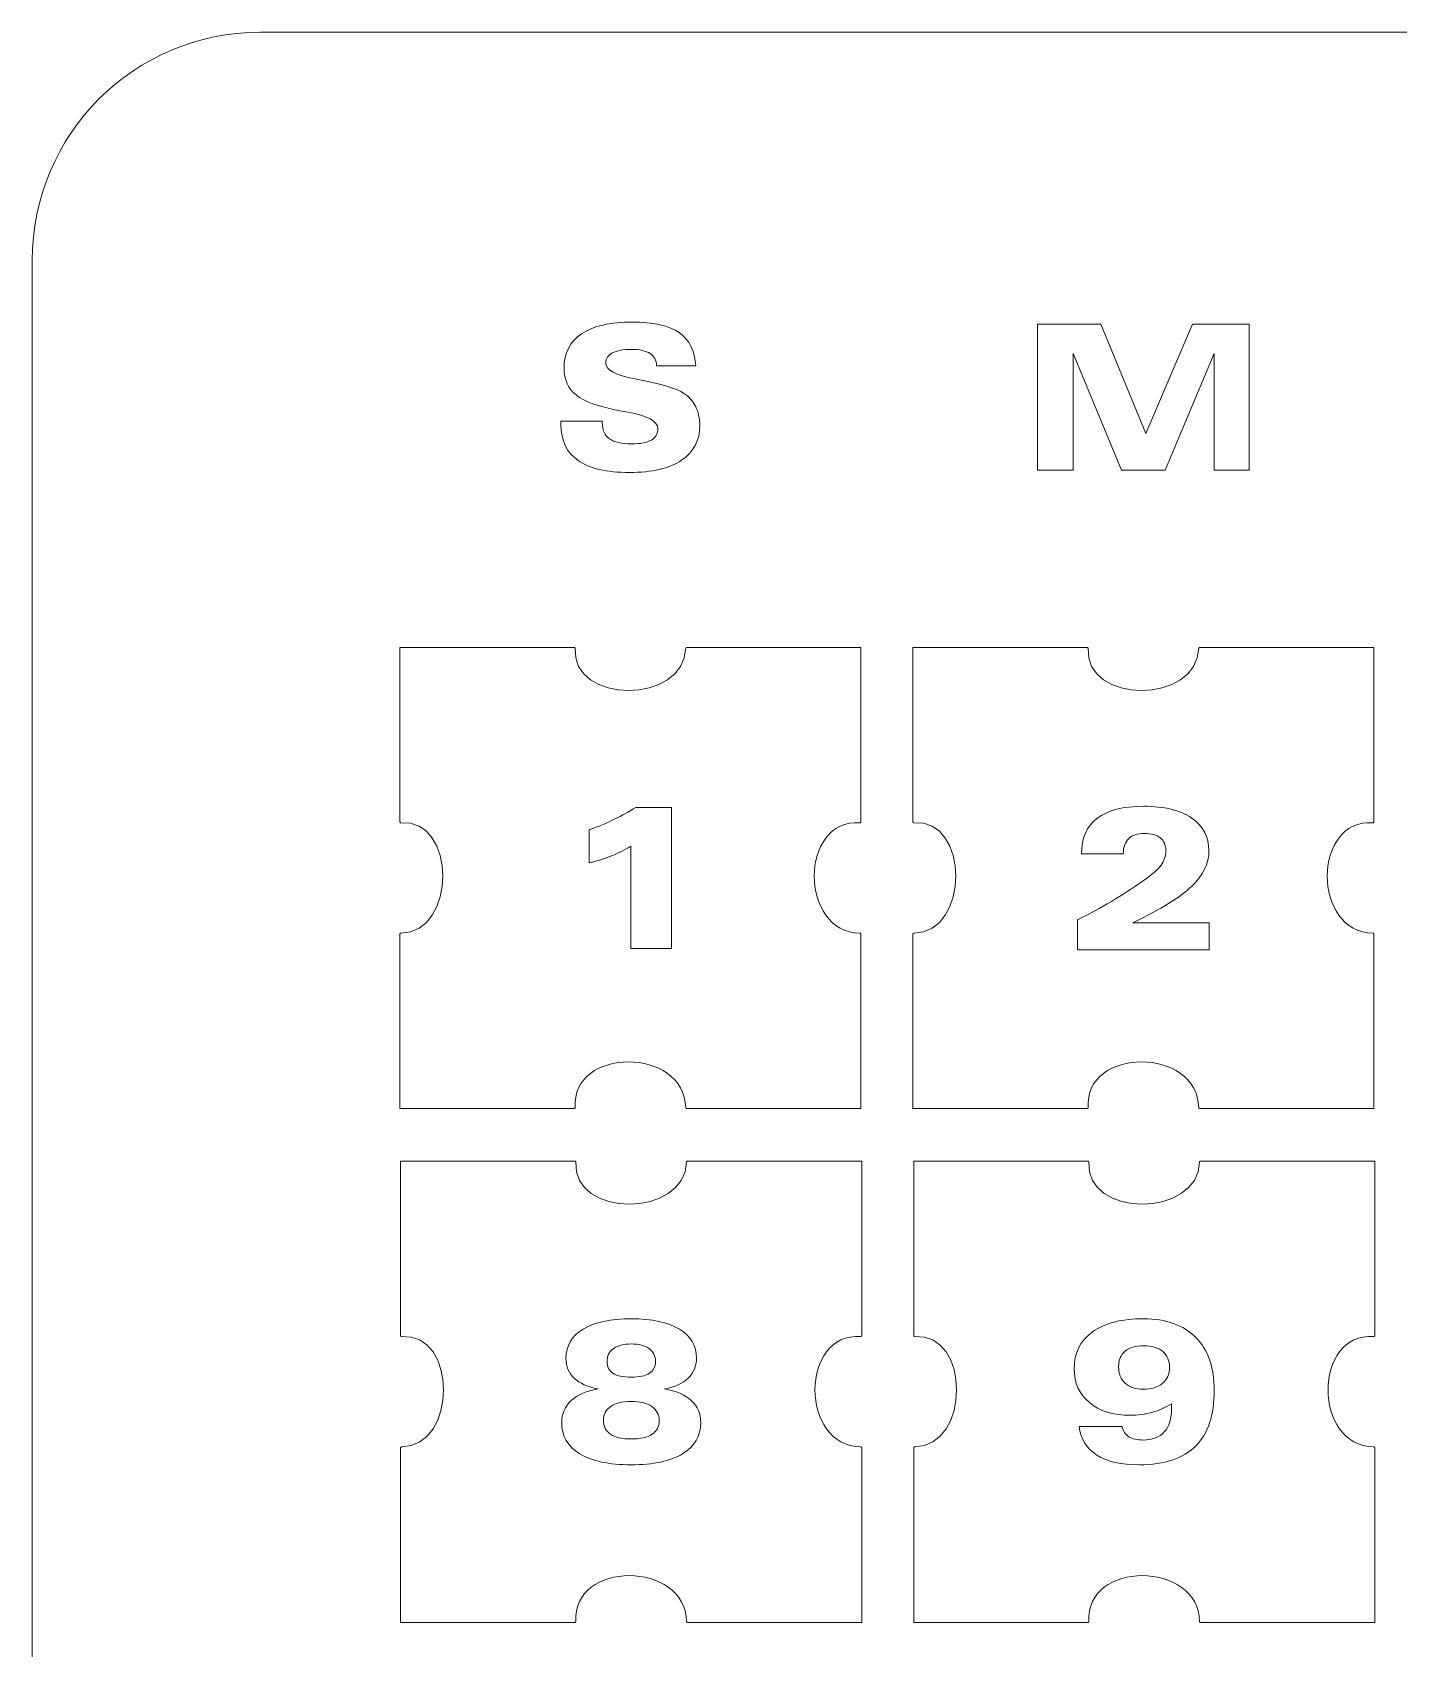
# Model space of a CAD drawing. Header units: millimetres. Extents: x -75 to 52, y -1 to 101.
# Drawn here: x -75.13 to -34.57, y 52.74 to 100.72 of the extents above; entities that cross this region are included whole.
import ezdxf

# ---------------------------------------------------------------- set-up
doc = ezdxf.new("R2010")
doc.units = ezdxf.units.MM
doc.header["$MEASUREMENT"] = 0
doc.layers.add('layer 1', color=7, linetype='Continuous')

msp = doc.modelspace()

# ---------------------------------------------------------------- linework, layer by layer
at = {"layer": 'layer 1', "lineweight": 9}
msp.add_open_spline([(-68.3644, 100.7179), (-68.3644, 100.7179), (45.0275, 100.7179), (45.0275, 100.7179), (45.0275, 100.7179), (48.7786, 100.7179), (51.798, 97.6985), (51.798, 93.9474), (51.798, 93.9474), (51.798, 93.9474), (51.798, 5.9417), (51.798, 5.9417), (51.798, 5.9417), (51.798, 2.1909), (48.7786, -0.8285), (45.0275, -0.8285), (45.0275, -0.8285), (45.0275, -0.8285), (-68.3644, -0.8285), (-68.3644, -0.8285), (-68.3644, -0.8285), (-72.1152, -0.8285), (-75.1346, 2.1909), (-75.1346, 5.9417), (-75.1346, 5.9417), (-75.1346, 5.9417), (-75.1346, 93.9474), (-75.1346, 93.9474), (-75.1346, 93.9474), (-75.1346, 97.6985), (-72.1152, 100.7179), (-68.3644, 100.7179)], degree=3, knots=[0, 0, 0, 0, 0.1111111, 0.1111111, 0.1111111, 0.1111111, 0.2222222, 0.2222222, 0.2222222, 0.2222222, 0.3333333, 0.3333333, 0.3333333, 0.3333333, 0.4444444, 0.4444444, 0.4444444, 0.4444444, 0.5555556, 0.5555556, 0.5555556, 0.5555556, 0.6666667, 0.6666667, 0.6666667, 0.6666667, 0.7777778, 0.7777778, 0.7777778, 0.7777778, 1, 1, 1, 1], dxfattribs=at)
at = {"layer": 'layer 1', "color": 5, "lineweight": 9}
for points, knots in [([(-59.4388, 89.1711), (-59.4388, 89.1711), (-58.2108, 89.1711), (-58.2108, 89.1711), (-58.2108, 89.1711), (-58.2108, 89.1711), (-58.2108, 89.127), (-58.2108, 89.127), (-58.2108, 89.127), (-58.2108, 88.9136), (-58.1406, 88.7552), (-57.9988, 88.6543), (-57.9988, 88.6543), (-57.858, 88.5509), (-57.6404, 88.5001), (-57.344, 88.5015), (-57.344, 88.5015), (-57.0823, 88.5001), (-56.8854, 88.5386), (-56.7556, 88.6144), (-56.7556, 88.6144), (-56.6261, 88.6889), (-56.5616, 88.8018), (-56.5616, 88.9534), (-56.5616, 88.9534), (-56.5616, 89.1725), (-56.8618, 89.3352), (-57.4611, 89.4442), (-57.4611, 89.4442), (-57.5839, 89.4646), (-57.6763, 89.4826), (-57.7395, 89.495), (-57.7395, 89.495), (-58.3321, 89.6078), (-58.7484, 89.7595), (-58.988, 89.9525), (-58.988, 89.9525), (-59.2279, 90.1427), (-59.3478, 90.4101), (-59.3478, 90.7519), (-59.3478, 90.7519), (-59.3478, 91.1943), (-59.1742, 91.5319), (-58.8267, 91.7676), (-58.8267, 91.7676), (-58.4796, 92.0004), (-57.978, 92.1175), (-57.3193, 92.1189), (-57.3193, 92.1189), (-56.6938, 92.1175), (-56.2292, 92.0127), (-55.9276, 91.8032), (-55.9276, 91.8032), (-55.6256, 91.5922), (-55.4616, 91.2631), (-55.4369, 90.8136), (-55.4369, 90.8136), (-55.4369, 90.8136), (-56.6028, 90.8136), (-56.6028, 90.8136), (-56.6028, 90.8136), (-56.6028, 90.8136), (-56.6028, 90.8249), (-56.6028, 90.8249), (-56.6028, 90.8249), (-56.6028, 90.9819), (-56.666, 91.1019), (-56.793, 91.1844), (-56.793, 91.1844), (-56.9196, 91.2645), (-57.107, 91.3058), (-57.3553, 91.3072), (-57.3553, 91.3072), (-57.5963, 91.3058), (-57.7822, 91.2698), (-57.912, 91.201), (-57.912, 91.201), (-58.0429, 91.1294), (-58.1074, 91.0302), (-58.1074, 90.9018), (-58.1074, 90.9018), (-58.1074, 90.6955), (-57.8182, 90.5381), (-57.2382, 90.4319), (-57.2382, 90.4319), (-57.1373, 90.4101), (-57.0576, 90.3949), (-56.9997, 90.3854), (-56.9997, 90.3854), (-56.9884, 90.3825), (-56.9722, 90.3797), (-56.95, 90.3755), (-56.95, 90.3755), (-56.3121, 90.2517), (-55.8902, 90.1), (-55.6835, 89.9236), (-55.6835, 89.9236), (-55.565, 89.8188), (-55.4743, 89.6922), (-55.4108, 89.5433), (-55.4108, 89.5433), (-55.3487, 89.3916), (-55.317, 89.2276), (-55.3155, 89.0512), (-55.3155, 89.0512), (-55.317, 88.6007), (-55.4976, 88.256), (-55.8585, 88.0151), (-55.8585, 88.0151), (-56.2197, 87.7738), (-56.7365, 87.6538), (-57.4075, 87.6528), (-57.4075, 87.6528), (-58.087, 87.6538), (-58.5953, 87.7709), (-58.9315, 88.008), (-58.9315, 88.008), (-59.2705, 88.2437), (-59.4388, 88.6007), (-59.4388, 89.0801), (-59.4388, 89.0801), (-59.4388, 89.0801), (-59.4388, 89.1711), (-59.4388, 89.1711)], [0, 0, 0, 0, 0.03125, 0.03125, 0.03125, 0.03125, 0.0625, 0.0625, 0.0625, 0.0625, 0.09375, 0.09375, 0.09375, 0.09375, 0.125, 0.125, 0.125, 0.125, 0.15625, 0.15625, 0.15625, 0.15625, 0.1875, 0.1875, 0.1875, 0.1875, 0.21875, 0.21875, 0.21875, 0.21875, 0.25, 0.25, 0.25, 0.25, 0.28125, 0.28125, 0.28125, 0.28125, 0.3125, 0.3125, 0.3125, 0.3125, 0.34375, 0.34375, 0.34375, 0.34375, 0.375, 0.375, 0.375, 0.375, 0.40625, 0.40625, 0.40625, 0.40625, 0.4375, 0.4375, 0.4375, 0.4375, 0.46875, 0.46875, 0.46875, 0.46875, 0.5, 0.5, 0.5, 0.5, 0.53125, 0.53125, 0.53125, 0.53125, 0.5625, 0.5625, 0.5625, 0.5625, 0.59375, 0.59375, 0.59375, 0.59375, 0.625, 0.625, 0.625, 0.625, 0.65625, 0.65625, 0.65625, 0.65625, 0.6875, 0.6875, 0.6875, 0.6875, 0.71875, 0.71875, 0.71875, 0.71875, 0.75, 0.75, 0.75, 0.75, 0.78125, 0.78125, 0.78125, 0.78125, 0.8125, 0.8125, 0.8125, 0.8125, 0.84375, 0.84375, 0.84375, 0.84375, 0.875, 0.875, 0.875, 0.875, 0.90625, 0.90625, 0.90625, 0.90625, 0.9375, 0.9375, 0.9375, 0.9375, 1, 1, 1, 1]), ([(-45.2864, 87.7187), (-45.2864, 87.7187), (-45.2864, 92.0526), (-45.2864, 92.0526), (-45.2864, 92.0526), (-45.2864, 92.0526), (-43.4079, 92.0526), (-43.4079, 92.0526), (-43.4079, 92.0526), (-43.4079, 92.0526), (-42.074, 88.8088), (-42.074, 88.8088), (-42.074, 88.8088), (-42.074, 88.8088), (-40.6904, 92.0526), (-40.6904, 92.0526), (-40.6904, 92.0526), (-40.6904, 92.0526), (-39.0038, 92.0526), (-39.0038, 92.0526), (-39.0038, 92.0526), (-39.0038, 92.0526), (-39.0038, 87.7187), (-39.0038, 87.7187), (-39.0038, 87.7187), (-39.0038, 87.7187), (-40.0441, 87.7187), (-40.0441, 87.7187), (-40.0441, 87.7187), (-40.0441, 87.7187), (-40.0441, 91.1858), (-40.0441, 91.1858), (-40.0441, 91.1858), (-40.0441, 91.1858), (-41.4955, 87.7187), (-41.4955, 87.7187), (-41.4955, 87.7187), (-41.4955, 87.7187), (-42.7933, 87.7187), (-42.7933, 87.7187), (-42.7933, 87.7187), (-42.7933, 87.7187), (-44.2281, 91.1858), (-44.2281, 91.1858), (-44.2281, 91.1858), (-44.2281, 91.1858), (-44.2281, 87.7187), (-44.2281, 87.7187), (-44.2281, 87.7187), (-44.2281, 87.7187), (-45.2864, 87.7187), (-45.2864, 87.7187)], [0, 0, 0, 0, 0.0714286, 0.0714286, 0.0714286, 0.0714286, 0.1428571, 0.1428571, 0.1428571, 0.1428571, 0.2142857, 0.2142857, 0.2142857, 0.2142857, 0.2857143, 0.2857143, 0.2857143, 0.2857143, 0.3571429, 0.3571429, 0.3571429, 0.3571429, 0.4285714, 0.4285714, 0.4285714, 0.4285714, 0.5, 0.5, 0.5, 0.5, 0.5714286, 0.5714286, 0.5714286, 0.5714286, 0.6428571, 0.6428571, 0.6428571, 0.6428571, 0.7142857, 0.7142857, 0.7142857, 0.7142857, 0.7857143, 0.7857143, 0.7857143, 0.7857143, 0.8571429, 0.8571429, 0.8571429, 0.8571429, 1, 1, 1, 1]), ([(-40.1888, 73.4834), (-40.1888, 73.4834), (-44.0997, 73.4834), (-44.0997, 73.4834), (-44.0997, 73.4834), (-44.0997, 73.4834), (-44.0997, 74.3738), (-44.0997, 74.3738), (-44.0997, 74.3738), (-43.7525, 74.5488), (-43.4178, 74.7309), (-43.0967, 74.921), (-43.0967, 74.921), (-42.7768, 75.1083), (-42.4723, 75.3055), (-42.1816, 75.5108), (-42.1816, 75.5108), (-41.9005, 75.7049), (-41.7131, 75.8661), (-41.6193, 75.9931), (-41.6193, 75.9931), (-41.5283, 76.1197), (-41.4814, 76.2616), (-41.4814, 76.4189), (-41.4814, 76.4189), (-41.4814, 76.5911), (-41.5368, 76.7205), (-41.644, 76.8073), (-41.644, 76.8073), (-41.753, 76.8941), (-41.9114, 76.9371), (-42.1195, 76.9382), (-42.1195, 76.9382), (-42.3249, 76.9371), (-42.478, 76.8874), (-42.5813, 76.7868), (-42.5813, 76.7868), (-42.6861, 76.6863), (-42.7411, 76.536), (-42.745, 76.336), (-42.745, 76.336), (-42.745, 76.336), (-43.9854, 76.336), (-43.9854, 76.336), (-43.9854, 76.336), (-43.9868, 76.7992), (-43.8312, 77.1491), (-43.5169, 77.3876), (-43.5169, 77.3876), (-43.2054, 77.6247), (-42.745, 77.7432), (-42.1375, 77.7446), (-42.1375, 77.7446), (-41.5283, 77.7432), (-41.0531, 77.6275), (-40.7113, 77.3943), (-40.7113, 77.3943), (-40.3708, 77.1601), (-40.2001, 76.8362), (-40.2001, 76.4242), (-40.2001, 76.4242), (-40.2001, 76.0453), (-40.3694, 75.6939), (-40.707, 75.3715), (-40.707, 75.3715), (-41.046, 75.0462), (-41.6288, 74.6853), (-42.4571, 74.2885), (-42.4571, 74.2885), (-42.4571, 74.2885), (-40.1888, 74.2885), (-40.1888, 74.2885), (-40.1888, 74.2885), (-40.1888, 74.2885), (-40.1888, 73.4834), (-40.1888, 73.4834)], [0, 0, 0, 0, 0.05, 0.05, 0.05, 0.05, 0.1, 0.1, 0.1, 0.1, 0.15, 0.15, 0.15, 0.15, 0.2, 0.2, 0.2, 0.2, 0.25, 0.25, 0.25, 0.25, 0.3, 0.3, 0.3, 0.3, 0.35, 0.35, 0.35, 0.35, 0.4, 0.4, 0.4, 0.4, 0.45, 0.45, 0.45, 0.45, 0.5, 0.5, 0.5, 0.5, 0.55, 0.55, 0.55, 0.55, 0.6, 0.6, 0.6, 0.6, 0.65, 0.65, 0.65, 0.65, 0.7, 0.7, 0.7, 0.7, 0.75, 0.75, 0.75, 0.75, 0.8, 0.8, 0.8, 0.8, 0.85, 0.85, 0.85, 0.85, 0.9, 0.9, 0.9, 0.9, 1, 1, 1, 1]), ([(-56.1576, 73.518), (-56.1576, 73.518), (-57.362, 73.518), (-57.362, 73.518), (-57.362, 73.518), (-57.362, 73.518), (-57.362, 76.5621), (-57.362, 76.5621), (-57.362, 76.5621), (-57.5218, 76.4588), (-57.7039, 76.3663), (-57.9063, 76.2838), (-57.9063, 76.2838), (-58.1103, 76.2012), (-58.3406, 76.1268), (-58.5967, 76.0619), (-58.5967, 76.0619), (-58.5967, 76.0619), (-58.5967, 77.0444), (-58.5967, 77.0444), (-58.5967, 77.0444), (-58.3279, 77.1435), (-58.0799, 77.2483), (-57.8513, 77.3587), (-57.8513, 77.3587), (-57.6252, 77.4688), (-57.4146, 77.5859), (-57.2188, 77.7115), (-57.2188, 77.7115), (-57.2188, 77.7115), (-56.1576, 77.7115), (-56.1576, 77.7115), (-56.1576, 77.7115), (-56.1576, 77.7115), (-56.1576, 73.518), (-56.1576, 73.518)], [0, 0, 0, 0, 0.1, 0.1, 0.1, 0.1, 0.2, 0.2, 0.2, 0.2, 0.3, 0.3, 0.3, 0.3, 0.4, 0.4, 0.4, 0.4, 0.5, 0.5, 0.5, 0.5, 0.6, 0.6, 0.6, 0.6, 0.7, 0.7, 0.7, 0.7, 0.8, 0.8, 0.8, 0.8, 1, 1, 1, 1]), ([(-58.3364, 60.4472), (-58.6479, 60.5065), (-58.8846, 60.6141), (-59.0472, 60.7697), (-59.0472, 60.7697), (-59.2099, 60.9242), (-59.2914, 61.121), (-59.2914, 61.3581), (-59.2914, 61.3581), (-59.2914, 61.7261), (-59.1217, 62.0129), (-58.7802, 62.221), (-58.7802, 62.221), (-58.4412, 62.4263), (-57.9628, 62.5297), (-57.3483, 62.5311), (-57.3483, 62.5311), (-56.7379, 62.5297), (-56.2638, 62.4277), (-55.9234, 62.2224), (-55.9234, 62.2224), (-55.5858, 62.0157), (-55.4161, 61.7275), (-55.415, 61.3581), (-55.415, 61.3581), (-55.4161, 61.121), (-55.4976, 60.9242), (-55.6588, 60.7697), (-55.6588, 60.7697), (-55.8228, 60.6141), (-56.0585, 60.5065), (-56.3672, 60.4472), (-56.3672, 60.4472), (-56.0253, 60.3922), (-55.7593, 60.2793), (-55.5706, 60.1057), (-55.5706, 60.1057), (-55.3833, 59.9318), (-55.2894, 59.7128), (-55.288, 59.4482), (-55.288, 59.4482), (-55.2894, 59.0485), (-55.4687, 58.7398), (-55.8257, 58.5221), (-55.8257, 58.5221), (-56.1837, 58.3059), (-56.6938, 58.1983), (-57.3539, 58.1969), (-57.3539, 58.1969), (-58.0154, 58.1983), (-58.5237, 58.3059), (-58.8807, 58.5221), (-58.8807, 58.5221), (-59.2388, 58.7398), (-59.418, 59.0485), (-59.4166, 59.4482), (-59.4166, 59.4482), (-59.418, 59.7128), (-59.3231, 59.9318), (-59.1344, 60.1057), (-59.1344, 60.1057), (-58.9453, 60.2793), (-58.6793, 60.3922), (-58.3364, 60.4472)], [0, 0, 0, 0, 0.0588235, 0.0588235, 0.0588235, 0.0588235, 0.1176471, 0.1176471, 0.1176471, 0.1176471, 0.1764706, 0.1764706, 0.1764706, 0.1764706, 0.2352941, 0.2352941, 0.2352941, 0.2352941, 0.2941176, 0.2941176, 0.2941176, 0.2941176, 0.3529412, 0.3529412, 0.3529412, 0.3529412, 0.4117647, 0.4117647, 0.4117647, 0.4117647, 0.4705882, 0.4705882, 0.4705882, 0.4705882, 0.5294118, 0.5294118, 0.5294118, 0.5294118, 0.5882353, 0.5882353, 0.5882353, 0.5882353, 0.6470588, 0.6470588, 0.6470588, 0.6470588, 0.7058824, 0.7058824, 0.7058824, 0.7058824, 0.7647059, 0.7647059, 0.7647059, 0.7647059, 0.8235294, 0.8235294, 0.8235294, 0.8235294, 0.8823529, 0.8823529, 0.8823529, 0.8823529, 1, 1, 1, 1]), ([(-44.0556, 59.3282), (-44.0556, 59.3282), (-42.7743, 59.3282), (-42.7743, 59.3282), (-42.7743, 59.3282), (-42.7507, 59.1959), (-42.6861, 59.0968), (-42.5813, 59.0308), (-42.5813, 59.0308), (-42.4766, 58.9645), (-42.3333, 58.9314), (-42.1485, 58.9314), (-42.1485, 58.9314), (-41.8797, 58.9314), (-41.6719, 59.0114), (-41.5255, 59.1741), (-41.5255, 59.1741), (-41.3808, 59.3339), (-41.3078, 59.5667), (-41.3078, 59.8715), (-41.3078, 59.8715), (-41.3078, 59.9057), (-41.3092, 59.9332), (-41.3092, 59.9541), (-41.3092, 59.9541), (-41.312, 59.9745), (-41.3134, 59.9925), (-41.3134, 60.0091), (-41.3134, 60.0091), (-41.4955, 59.8948), (-41.6881, 59.8094), (-41.8924, 59.753), (-41.8924, 59.753), (-42.0987, 59.6937), (-42.3125, 59.6648), (-42.533, 59.6658), (-42.533, 59.6658), (-43.0456, 59.6648), (-43.4506, 59.79), (-43.7511, 60.0422), (-43.7511, 60.0422), (-44.0517, 60.2917), (-44.2016, 60.6293), (-44.2016, 61.0551), (-44.2016, 61.0551), (-44.2016, 61.5179), (-44.0214, 61.8806), (-43.6587, 62.1409), (-43.6587, 62.1409), (-43.2964, 62.3999), (-42.7905, 62.5297), (-42.1418, 62.5311), (-42.1418, 62.5311), (-41.4733, 62.5297), (-40.9564, 62.3448), (-40.5899, 61.9769), (-40.5899, 61.9769), (-40.2262, 61.6061), (-40.0427, 61.0854), (-40.0413, 60.4116), (-40.0413, 60.4116), (-40.0427, 59.6701), (-40.2276, 59.1148), (-40.5955, 58.7483), (-40.5955, 58.7483), (-40.9663, 58.3803), (-41.5216, 58.1983), (-42.2628, 58.1969), (-42.2628, 58.1969), (-42.8018, 58.1983), (-43.222, 58.2921), (-43.5239, 58.4823), (-43.5239, 58.4823), (-43.8256, 58.6724), (-44.0034, 58.955), (-44.0556, 59.3282)], [0, 0, 0, 0, 0.05, 0.05, 0.05, 0.05, 0.1, 0.1, 0.1, 0.1, 0.15, 0.15, 0.15, 0.15, 0.2, 0.2, 0.2, 0.2, 0.25, 0.25, 0.25, 0.25, 0.3, 0.3, 0.3, 0.3, 0.35, 0.35, 0.35, 0.35, 0.4, 0.4, 0.4, 0.4, 0.45, 0.45, 0.45, 0.45, 0.5, 0.5, 0.5, 0.5, 0.55, 0.55, 0.55, 0.55, 0.6, 0.6, 0.6, 0.6, 0.65, 0.65, 0.65, 0.65, 0.7, 0.7, 0.7, 0.7, 0.75, 0.75, 0.75, 0.75, 0.8, 0.8, 0.8, 0.8, 0.85, 0.85, 0.85, 0.85, 0.9, 0.9, 0.9, 0.9, 1, 1, 1, 1]), ([(-58.0718, 61.2618), (-58.0718, 61.1034), (-58.0125, 60.9877), (-57.894, 60.9118), (-57.894, 60.9118), (-57.7755, 60.8346), (-57.5963, 60.7961), (-57.3539, 60.7975), (-57.3539, 60.7975), (-57.1126, 60.7961), (-56.9306, 60.8346), (-56.811, 60.9133), (-56.811, 60.9133), (-56.6924, 60.9888), (-56.6332, 61.1048), (-56.6318, 61.2618), (-56.6318, 61.2618), (-56.6332, 61.4273), (-56.6963, 61.5567), (-56.8205, 61.6477), (-56.8205, 61.6477), (-56.9471, 61.7384), (-57.1221, 61.7839), (-57.3483, 61.7839), (-57.3483, 61.7839), (-57.5744, 61.7839), (-57.7522, 61.7373), (-57.8788, 61.6463), (-57.8788, 61.6463), (-58.0083, 61.5525), (-58.0718, 61.4244), (-58.0718, 61.2618)], [0, 0, 0, 0, 0.1111111, 0.1111111, 0.1111111, 0.1111111, 0.2222222, 0.2222222, 0.2222222, 0.2222222, 0.3333333, 0.3333333, 0.3333333, 0.3333333, 0.4444444, 0.4444444, 0.4444444, 0.4444444, 0.5555556, 0.5555556, 0.5555556, 0.5555556, 0.6666667, 0.6666667, 0.6666667, 0.6666667, 0.7777778, 0.7777778, 0.7777778, 0.7777778, 1, 1, 1, 1]), ([(-41.3671, 61.0854), (-41.3685, 61.2865), (-41.4362, 61.4438), (-41.5696, 61.5595), (-41.5696, 61.5595), (-41.7061, 61.6724), (-41.8924, 61.7303), (-42.1305, 61.7317), (-42.1305, 61.7317), (-42.3704, 61.7303), (-42.5563, 61.6753), (-42.6861, 61.5662), (-42.6861, 61.5662), (-42.8184, 61.4562), (-42.883, 61.3031), (-42.883, 61.1062), (-42.883, 61.1062), (-42.883, 60.8995), (-42.8184, 60.7369), (-42.6861, 60.6197), (-42.6861, 60.6197), (-42.5563, 60.4998), (-42.3746, 60.4405), (-42.1418, 60.4419), (-42.1418, 60.4419), (-41.9061, 60.4405), (-41.717, 60.4984), (-41.5766, 60.6155), (-41.5766, 60.6155), (-41.4373, 60.7312), (-41.3685, 60.8882), (-41.3671, 61.0854)], [0, 0, 0, 0, 0.1111111, 0.1111111, 0.1111111, 0.1111111, 0.2222222, 0.2222222, 0.2222222, 0.2222222, 0.3333333, 0.3333333, 0.3333333, 0.3333333, 0.4444444, 0.4444444, 0.4444444, 0.4444444, 0.5555556, 0.5555556, 0.5555556, 0.5555556, 0.6666667, 0.6666667, 0.6666667, 0.6666667, 0.7777778, 0.7777778, 0.7777778, 0.7777778, 1, 1, 1, 1]), ([(-58.1766, 59.5159), (-58.178, 59.3353), (-58.1074, 59.1973), (-57.9656, 59.1039), (-57.9656, 59.1039), (-57.8252, 59.0086), (-57.6209, 58.9617), (-57.3539, 58.9631), (-57.3539, 58.9631), (-57.0837, 58.9617), (-56.8769, 59.0086), (-56.7351, 59.1024), (-56.7351, 59.1024), (-56.5944, 59.1949), (-56.5242, 59.3325), (-56.5228, 59.5159), (-56.5228, 59.5159), (-56.5242, 59.6909), (-56.5972, 59.8285), (-56.7432, 59.9294), (-56.7432, 59.9294), (-56.8907, 60.0285), (-57.0946, 60.0779), (-57.3539, 60.0793), (-57.3539, 60.0793), (-57.6157, 60.0779), (-57.8182, 60.0285), (-57.9614, 59.9304), (-57.9614, 59.9304), (-58.106, 59.8313), (-58.178, 59.6937), (-58.1766, 59.5159)], [0, 0, 0, 0, 0.1111111, 0.1111111, 0.1111111, 0.1111111, 0.2222222, 0.2222222, 0.2222222, 0.2222222, 0.3333333, 0.3333333, 0.3333333, 0.3333333, 0.4444444, 0.4444444, 0.4444444, 0.4444444, 0.5555556, 0.5555556, 0.5555556, 0.5555556, 0.6666667, 0.6666667, 0.6666667, 0.6666667, 0.7777778, 0.7777778, 0.7777778, 0.7777778, 1, 1, 1, 1])]:
    msp.add_open_spline(points, degree=3, knots=knots, dxfattribs=at)
at = {"layer": 'layer 1', "color": 1, "lineweight": 9}
for points in [[(-64.2218, 82.4588), (-64.2218, 82.4588), (-64.2218, 82.383), (-64.2218, 82.383), (-64.2218, 82.383), (-64.2218, 82.383), (-64.2218, 77.3061), (-64.2218, 77.3061), (-64.2218, 77.3061), (-64.2218, 77.3061), (-64.2218, 77.2786), (-64.2218, 77.2786), (-64.2218, 77.2786), (-64.2218, 77.2786), (-64.1985, 77.2553), (-64.1985, 77.2553), (-64.1985, 77.2553), (-62.5299, 77.382), (-62.5299, 73.9964), (-64.1985, 73.9784), (-64.1985, 73.9784), (-64.1985, 73.9784), (-64.2218, 73.9547), (-64.2218, 73.9547), (-64.2218, 73.9547), (-64.2218, 73.9547), (-64.2218, 73.9219), (-64.2218, 73.9219), (-64.2218, 73.9219), (-64.2218, 73.9219), (-64.2218, 68.8437), (-64.2218, 68.8437), (-64.2218, 68.8437), (-64.2218, 68.8437), (-64.2218, 68.7693), (-64.2218, 68.7693), (-64.2218, 68.7693), (-64.2218, 68.7693), (-64.1463, 68.7693), (-64.1463, 68.7693), (-64.1463, 68.7693), (-64.1463, 68.7693), (-59.0695, 68.7693), (-59.0695, 68.7693), (-59.0695, 68.7693), (-59.0695, 68.7693), (-59.0363, 68.7693), (-59.0363, 68.7693), (-59.0363, 68.7693), (-59.0363, 68.7693), (-59.0169, 68.7929), (-59.0169, 68.7929), (-59.0169, 68.7929), (-59.1439, 70.6118), (-55.7593, 70.6118), (-55.7361, 68.7929), (-55.7361, 68.7929), (-55.7361, 68.7929), (-55.7167, 68.7693), (-55.7167, 68.7693), (-55.7167, 68.7693), (-55.7167, 68.7693), (-55.6849, 68.7693), (-55.6849, 68.7693), (-55.6849, 68.7693), (-55.6849, 68.7693), (-50.607, 68.7693), (-50.607, 68.7693), (-50.607, 68.7693), (-50.607, 68.7693), (-50.5312, 68.7693), (-50.5312, 68.7693), (-50.5312, 68.7693), (-50.5312, 68.7693), (-50.5312, 68.8437), (-50.5312, 68.8437), (-50.5312, 68.8437), (-50.5312, 68.8437), (-50.5312, 73.9219), (-50.5312, 73.9219), (-50.5312, 73.9219), (-50.5312, 73.9219), (-50.5312, 73.9547), (-50.5312, 73.9547), (-50.5312, 73.9547), (-50.5312, 73.9547), (-50.5545, 73.9784), (-50.5545, 73.9784), (-50.5545, 73.9784), (-52.3748, 73.9964), (-52.3748, 77.382), (-50.5545, 77.2553), (-50.5545, 77.2553), (-50.5545, 77.2553), (-50.5312, 77.2786), (-50.5312, 77.2786), (-50.5312, 77.2786), (-50.5312, 77.2786), (-50.5312, 77.3061), (-50.5312, 77.3061), (-50.5312, 77.3061), (-50.5312, 77.3061), (-50.5312, 82.383), (-50.5312, 82.383), (-50.5312, 82.383), (-50.5312, 82.383), (-50.5312, 82.4588), (-50.5312, 82.4588), (-50.5312, 82.4588), (-50.5312, 82.4588), (-50.607, 82.4588), (-50.607, 82.4588), (-50.607, 82.4588), (-50.607, 82.4588), (-55.6849, 82.4588), (-55.6849, 82.4588), (-55.6849, 82.4588), (-55.6849, 82.4588), (-55.7167, 82.4588), (-55.7167, 82.4588), (-55.7167, 82.4588), (-55.7167, 82.4588), (-55.7361, 82.4394), (-55.7361, 82.4394), (-55.7361, 82.4394), (-55.7593, 80.7665), (-59.1439, 80.7665), (-59.0169, 82.4394), (-59.0169, 82.4394), (-59.0169, 82.4394), (-59.0363, 82.4588), (-59.0363, 82.4588), (-59.0363, 82.4588), (-59.0363, 82.4588), (-59.0695, 82.4588), (-59.0695, 82.4588), (-59.0695, 82.4588), (-59.0695, 82.4588), (-64.1463, 82.4588), (-64.1463, 82.4588), (-64.1463, 82.4588), (-64.1463, 82.4588), (-64.2218, 82.4588), (-64.2218, 82.4588)], [(-48.9892, 82.4588), (-48.9892, 82.4588), (-48.9892, 82.383), (-48.9892, 82.383), (-48.9892, 82.383), (-48.9892, 82.383), (-48.9892, 77.3061), (-48.9892, 77.3061), (-48.9892, 77.3061), (-48.9892, 77.3061), (-48.9892, 77.2786), (-48.9892, 77.2786), (-48.9892, 77.2786), (-48.9892, 77.2786), (-48.9655, 77.2553), (-48.9655, 77.2553), (-48.9655, 77.2553), (-47.2969, 77.382), (-47.2969, 73.9964), (-48.9655, 73.9784), (-48.9655, 73.9784), (-48.9655, 73.9784), (-48.9892, 73.9547), (-48.9892, 73.9547), (-48.9892, 73.9547), (-48.9892, 73.9547), (-48.9892, 73.9219), (-48.9892, 73.9219), (-48.9892, 73.9219), (-48.9892, 73.9219), (-48.9892, 68.8437), (-48.9892, 68.8437), (-48.9892, 68.8437), (-48.9892, 68.8437), (-48.9892, 68.7693), (-48.9892, 68.7693), (-48.9892, 68.7693), (-48.9892, 68.7693), (-48.9147, 68.7693), (-48.9147, 68.7693), (-48.9147, 68.7693), (-48.9147, 68.7693), (-43.8365, 68.7693), (-43.8365, 68.7693), (-43.8365, 68.7693), (-43.8365, 68.7693), (-43.8033, 68.7693), (-43.8033, 68.7693), (-43.8033, 68.7693), (-43.8033, 68.7693), (-43.7857, 68.7929), (-43.7857, 68.7929), (-43.7857, 68.7929), (-43.9124, 70.6118), (-40.5278, 70.6118), (-40.5045, 68.7929), (-40.5045, 68.7929), (-40.5045, 68.7929), (-40.4851, 68.7693), (-40.4851, 68.7693), (-40.4851, 68.7693), (-40.4851, 68.7693), (-40.452, 68.7693), (-40.452, 68.7693), (-40.452, 68.7693), (-40.452, 68.7693), (-35.3741, 68.7693), (-35.3741, 68.7693), (-35.3741, 68.7693), (-35.3741, 68.7693), (-35.2996, 68.7693), (-35.2996, 68.7693), (-35.2996, 68.7693), (-35.2996, 68.7693), (-35.2996, 68.8437), (-35.2996, 68.8437), (-35.2996, 68.8437), (-35.2996, 68.8437), (-35.2996, 73.9219), (-35.2996, 73.9219), (-35.2996, 73.9219), (-35.2996, 73.9219), (-35.2996, 73.9547), (-35.2996, 73.9547), (-35.2996, 73.9547), (-35.2996, 73.9547), (-35.3229, 73.9784), (-35.3229, 73.9784), (-35.3229, 73.9784), (-37.1422, 73.9964), (-37.1422, 77.382), (-35.3229, 77.2553), (-35.3229, 77.2553), (-35.3229, 77.2553), (-35.2996, 77.2786), (-35.2996, 77.2786), (-35.2996, 77.2786), (-35.2996, 77.2786), (-35.2996, 77.3061), (-35.2996, 77.3061), (-35.2996, 77.3061), (-35.2996, 77.3061), (-35.2996, 82.383), (-35.2996, 82.383), (-35.2996, 82.383), (-35.2996, 82.383), (-35.2996, 82.4588), (-35.2996, 82.4588), (-35.2996, 82.4588), (-35.2996, 82.4588), (-35.3741, 82.4588), (-35.3741, 82.4588), (-35.3741, 82.4588), (-35.3741, 82.4588), (-40.452, 82.4588), (-40.452, 82.4588), (-40.452, 82.4588), (-40.452, 82.4588), (-40.4851, 82.4588), (-40.4851, 82.4588), (-40.4851, 82.4588), (-40.4851, 82.4588), (-40.5045, 82.4394), (-40.5045, 82.4394), (-40.5045, 82.4394), (-40.5278, 80.7665), (-43.9124, 80.7665), (-43.7857, 82.4394), (-43.7857, 82.4394), (-43.7857, 82.4394), (-43.8033, 82.4588), (-43.8033, 82.4588), (-43.8033, 82.4588), (-43.8033, 82.4588), (-43.8365, 82.4588), (-43.8365, 82.4588), (-43.8365, 82.4588), (-43.8365, 82.4588), (-48.9147, 82.4588), (-48.9147, 82.4588), (-48.9147, 82.4588), (-48.9147, 82.4588), (-48.9892, 82.4588), (-48.9892, 82.4588)], [(-64.1985, 67.2079), (-64.1985, 67.2079), (-64.1985, 67.1334), (-64.1985, 67.1334), (-64.1985, 67.1334), (-64.1985, 67.1334), (-64.1985, 62.0556), (-64.1985, 62.0556), (-64.1985, 62.0556), (-64.1985, 62.0556), (-64.1985, 62.028), (-64.1985, 62.028), (-64.1985, 62.028), (-64.1985, 62.028), (-64.1752, 62.0044), (-64.1752, 62.0044), (-64.1752, 62.0044), (-62.5062, 62.1314), (-62.5062, 58.7454), (-64.1752, 58.7274), (-64.1752, 58.7274), (-64.1752, 58.7274), (-64.1985, 58.7042), (-64.1985, 58.7042), (-64.1985, 58.7042), (-64.1985, 58.7042), (-64.1985, 58.671), (-64.1985, 58.671), (-64.1985, 58.671), (-64.1985, 58.671), (-64.1985, 53.5931), (-64.1985, 53.5931), (-64.1985, 53.5931), (-64.1985, 53.5931), (-64.1985, 53.5187), (-64.1985, 53.5187), (-64.1985, 53.5187), (-64.1985, 53.5187), (-64.1226, 53.5187), (-64.1226, 53.5187), (-64.1226, 53.5187), (-64.1226, 53.5187), (-59.0462, 53.5187), (-59.0462, 53.5187), (-59.0462, 53.5187), (-59.0462, 53.5187), (-59.013, 53.5187), (-59.013, 53.5187), (-59.013, 53.5187), (-59.013, 53.5187), (-58.9936, 53.542), (-58.9936, 53.542), (-58.9936, 53.542), (-59.1203, 55.3609), (-55.7361, 55.3609), (-55.7124, 53.542), (-55.7124, 53.542), (-55.7124, 53.542), (-55.6934, 53.5187), (-55.6934, 53.5187), (-55.6934, 53.5187), (-55.6934, 53.5187), (-55.6602, 53.5187), (-55.6602, 53.5187), (-55.6602, 53.5187), (-55.6602, 53.5187), (-50.5834, 53.5187), (-50.5834, 53.5187), (-50.5834, 53.5187), (-50.5834, 53.5187), (-50.5075, 53.5187), (-50.5075, 53.5187), (-50.5075, 53.5187), (-50.5075, 53.5187), (-50.5075, 53.5931), (-50.5075, 53.5931), (-50.5075, 53.5931), (-50.5075, 53.5931), (-50.5075, 58.671), (-50.5075, 58.671), (-50.5075, 58.671), (-50.5075, 58.671), (-50.5075, 58.7042), (-50.5075, 58.7042), (-50.5075, 58.7042), (-50.5075, 58.7042), (-50.5312, 58.7274), (-50.5312, 58.7274), (-50.5312, 58.7274), (-52.3515, 58.7454), (-52.3515, 62.1314), (-50.5312, 62.0044), (-50.5312, 62.0044), (-50.5312, 62.0044), (-50.5075, 62.028), (-50.5075, 62.028), (-50.5075, 62.028), (-50.5075, 62.028), (-50.5075, 62.0556), (-50.5075, 62.0556), (-50.5075, 62.0556), (-50.5075, 62.0556), (-50.5075, 67.1334), (-50.5075, 67.1334), (-50.5075, 67.1334), (-50.5075, 67.1334), (-50.5075, 67.2079), (-50.5075, 67.2079), (-50.5075, 67.2079), (-50.5075, 67.2079), (-50.5834, 67.2079), (-50.5834, 67.2079), (-50.5834, 67.2079), (-50.5834, 67.2079), (-55.6602, 67.2079), (-55.6602, 67.2079), (-55.6602, 67.2079), (-55.6602, 67.2079), (-55.6934, 67.2079), (-55.6934, 67.2079), (-55.6934, 67.2079), (-55.6934, 67.2079), (-55.7124, 67.1888), (-55.7124, 67.1888), (-55.7124, 67.1888), (-55.7361, 65.5156), (-59.1203, 65.5156), (-58.9936, 67.1888), (-58.9936, 67.1888), (-58.9936, 67.1888), (-59.013, 67.2079), (-59.013, 67.2079), (-59.013, 67.2079), (-59.013, 67.2079), (-59.0462, 67.2079), (-59.0462, 67.2079), (-59.0462, 67.2079), (-59.0462, 67.2079), (-64.1226, 67.2079), (-64.1226, 67.2079), (-64.1226, 67.2079), (-64.1226, 67.2079), (-64.1985, 67.2079), (-64.1985, 67.2079)], [(-48.9655, 67.2079), (-48.9655, 67.2079), (-48.9655, 67.1334), (-48.9655, 67.1334), (-48.9655, 67.1334), (-48.9655, 67.1334), (-48.9655, 62.0556), (-48.9655, 62.0556), (-48.9655, 62.0556), (-48.9655, 62.0556), (-48.9655, 62.028), (-48.9655, 62.028), (-48.9655, 62.028), (-48.9655, 62.028), (-48.9423, 62.0044), (-48.9423, 62.0044), (-48.9423, 62.0044), (-47.2733, 62.1314), (-47.2733, 58.7454), (-48.9423, 58.7274), (-48.9423, 58.7274), (-48.9423, 58.7274), (-48.9655, 58.7042), (-48.9655, 58.7042), (-48.9655, 58.7042), (-48.9655, 58.7042), (-48.9655, 58.671), (-48.9655, 58.671), (-48.9655, 58.671), (-48.9655, 58.671), (-48.9655, 53.5931), (-48.9655, 53.5931), (-48.9655, 53.5931), (-48.9655, 53.5931), (-48.9655, 53.5187), (-48.9655, 53.5187), (-48.9655, 53.5187), (-48.9655, 53.5187), (-48.8911, 53.5187), (-48.8911, 53.5187), (-48.8911, 53.5187), (-48.8911, 53.5187), (-43.8132, 53.5187), (-43.8132, 53.5187), (-43.8132, 53.5187), (-43.8132, 53.5187), (-43.7801, 53.5187), (-43.7801, 53.5187), (-43.7801, 53.5187), (-43.7801, 53.5187), (-43.7621, 53.542), (-43.7621, 53.542), (-43.7621, 53.542), (-43.8891, 55.3609), (-40.5045, 55.3609), (-40.4798, 53.542), (-40.4798, 53.542), (-40.4798, 53.542), (-40.4618, 53.5187), (-40.4618, 53.5187), (-40.4618, 53.5187), (-40.4618, 53.5187), (-40.4287, 53.5187), (-40.4287, 53.5187), (-40.4287, 53.5187), (-40.4287, 53.5187), (-35.3508, 53.5187), (-35.3508, 53.5187), (-35.3508, 53.5187), (-35.3508, 53.5187), (-35.2764, 53.5187), (-35.2764, 53.5187), (-35.2764, 53.5187), (-35.2764, 53.5187), (-35.2764, 53.5931), (-35.2764, 53.5931), (-35.2764, 53.5931), (-35.2764, 53.5931), (-35.2764, 58.671), (-35.2764, 58.671), (-35.2764, 58.671), (-35.2764, 58.671), (-35.2764, 58.7042), (-35.2764, 58.7042), (-35.2764, 58.7042), (-35.2764, 58.7042), (-35.2996, 58.7274), (-35.2996, 58.7274), (-35.2996, 58.7274), (-37.1186, 58.7454), (-37.1186, 62.1314), (-35.2996, 62.0044), (-35.2996, 62.0044), (-35.2996, 62.0044), (-35.2764, 62.028), (-35.2764, 62.028), (-35.2764, 62.028), (-35.2764, 62.028), (-35.2764, 62.0556), (-35.2764, 62.0556), (-35.2764, 62.0556), (-35.2764, 62.0556), (-35.2764, 67.1334), (-35.2764, 67.1334), (-35.2764, 67.1334), (-35.2764, 67.1334), (-35.2764, 67.2079), (-35.2764, 67.2079), (-35.2764, 67.2079), (-35.2764, 67.2079), (-35.3508, 67.2079), (-35.3508, 67.2079), (-35.3508, 67.2079), (-35.3508, 67.2079), (-40.4287, 67.2079), (-40.4287, 67.2079), (-40.4287, 67.2079), (-40.4287, 67.2079), (-40.4618, 67.2079), (-40.4618, 67.2079), (-40.4618, 67.2079), (-40.4618, 67.2079), (-40.4798, 67.1888), (-40.4798, 67.1888), (-40.4798, 67.1888), (-40.5045, 65.5156), (-43.8891, 65.5156), (-43.7621, 67.1888), (-43.7621, 67.1888), (-43.7621, 67.1888), (-43.7801, 67.2079), (-43.7801, 67.2079), (-43.7801, 67.2079), (-43.7801, 67.2079), (-43.8132, 67.2079), (-43.8132, 67.2079), (-43.8132, 67.2079), (-43.8132, 67.2079), (-48.8911, 67.2079), (-48.8911, 67.2079), (-48.8911, 67.2079), (-48.8911, 67.2079), (-48.9655, 67.2079), (-48.9655, 67.2079)]]:
    msp.add_open_spline(points, degree=3, knots=[0, 0, 0, 0, 0.027027, 0.027027, 0.027027, 0.027027, 0.0540541, 0.0540541, 0.0540541, 0.0540541, 0.0810811, 0.0810811, 0.0810811, 0.0810811, 0.1081081, 0.1081081, 0.1081081, 0.1081081, 0.1351351, 0.1351351, 0.1351351, 0.1351351, 0.1621622, 0.1621622, 0.1621622, 0.1621622, 0.1891892, 0.1891892, 0.1891892, 0.1891892, 0.2162162, 0.2162162, 0.2162162, 0.2162162, 0.2432432, 0.2432432, 0.2432432, 0.2432432, 0.2702703, 0.2702703, 0.2702703, 0.2702703, 0.2972973, 0.2972973, 0.2972973, 0.2972973, 0.3243243, 0.3243243, 0.3243243, 0.3243243, 0.3513514, 0.3513514, 0.3513514, 0.3513514, 0.3783784, 0.3783784, 0.3783784, 0.3783784, 0.4054054, 0.4054054, 0.4054054, 0.4054054, 0.4324324, 0.4324324, 0.4324324, 0.4324324, 0.4594595, 0.4594595, 0.4594595, 0.4594595, 0.4864865, 0.4864865, 0.4864865, 0.4864865, 0.5135135, 0.5135135, 0.5135135, 0.5135135, 0.5405405, 0.5405405, 0.5405405, 0.5405405, 0.5675676, 0.5675676, 0.5675676, 0.5675676, 0.5945946, 0.5945946, 0.5945946, 0.5945946, 0.6216216, 0.6216216, 0.6216216, 0.6216216, 0.6486486, 0.6486486, 0.6486486, 0.6486486, 0.6756757, 0.6756757, 0.6756757, 0.6756757, 0.7027027, 0.7027027, 0.7027027, 0.7027027, 0.7297297, 0.7297297, 0.7297297, 0.7297297, 0.7567568, 0.7567568, 0.7567568, 0.7567568, 0.7837838, 0.7837838, 0.7837838, 0.7837838, 0.8108108, 0.8108108, 0.8108108, 0.8108108, 0.8378378, 0.8378378, 0.8378378, 0.8378378, 0.8648649, 0.8648649, 0.8648649, 0.8648649, 0.8918919, 0.8918919, 0.8918919, 0.8918919, 0.9189189, 0.9189189, 0.9189189, 0.9189189, 0.9459459, 0.9459459, 0.9459459, 0.9459459, 1, 1, 1, 1], dxfattribs=at)

doc.saveas('drawing.dxf')
